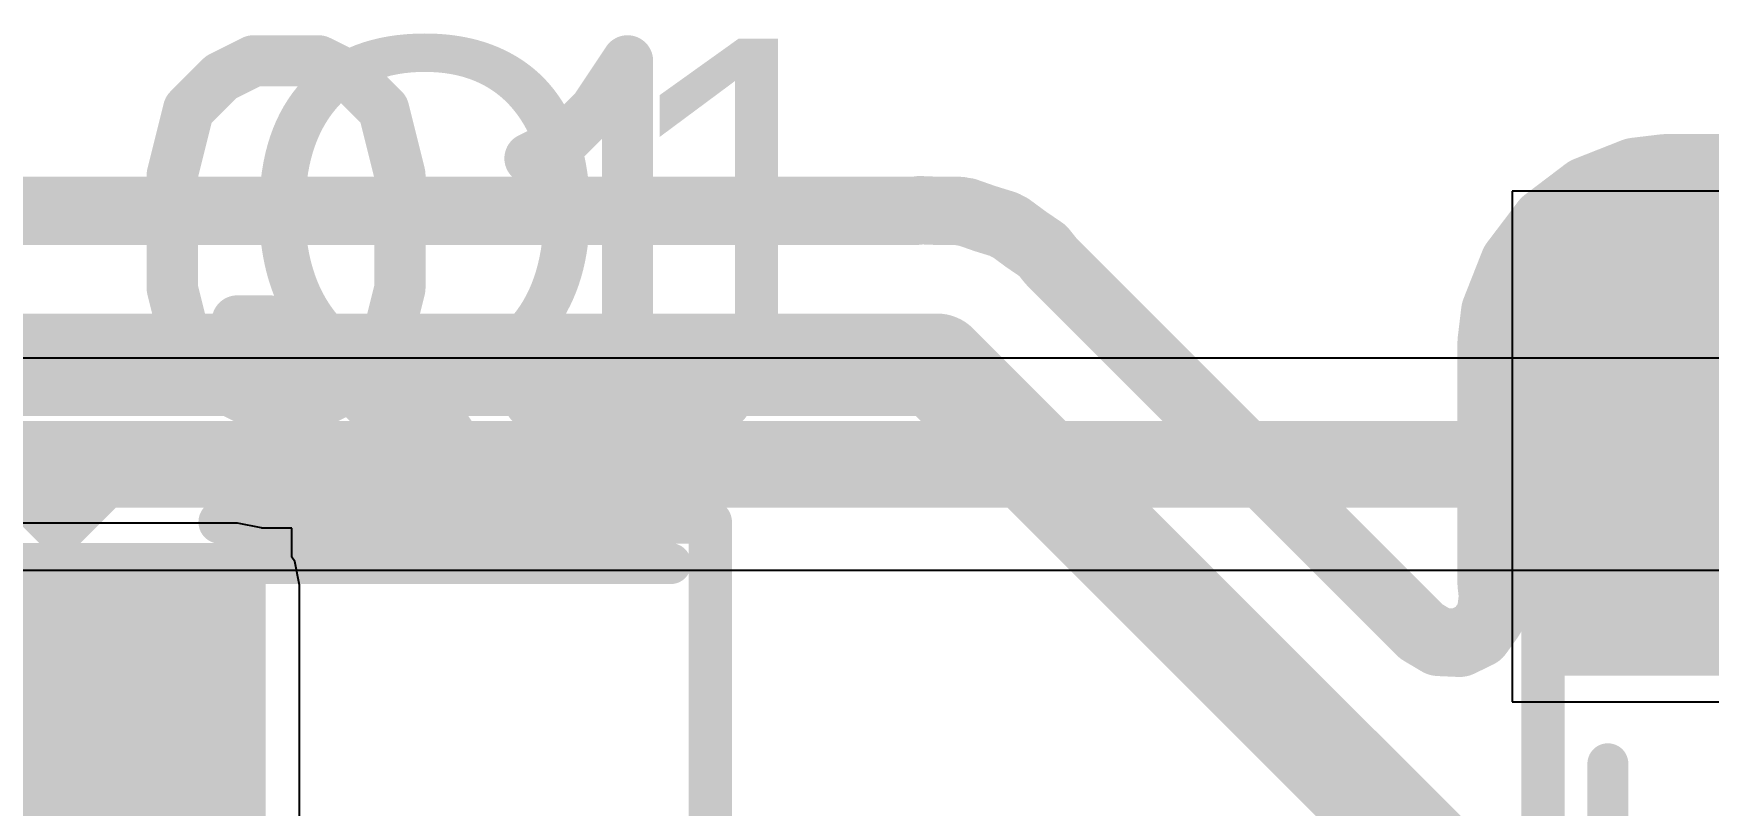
# Model space of a CAD drawing. Header units: inches. Extents: x 0 to 12.4, y -0.6 to 2.2.
# Drawn here: x 0.8615 to 1.0546, y 0.2156 to 0.3046 of the extents above; entities that cross this region are included whole.
import ezdxf

# ---------------------------------------------------------------- set-up
doc = ezdxf.new("R2010")
doc.units = ezdxf.units.IN
doc.header["$MEASUREMENT"] = 0
for name, color, linetype in [('Bottom Layer', 5, 'Continuous'), ('Dimension', 6, 'Continuous'), ('Mechanical 4', 56, 'Continuous'), ('Top Layer', 1, 'Continuous'), ('Top Overlay', 2, 'Continuous'), ('Top Paste', 8, 'Continuous'), ('Top Solder', 216, 'Continuous')]:
    doc.layers.add(name, color=color, linetype=linetype)
doc.styles.add('Arial', font='', dxfattribs={"height": 0.2})
doc.styles.get('Arial').set_extended_font_data('Arial')

# ---------------------------------------------------------------- blocks, each defined once
blk = doc.blocks.new('R___1210_12')
at = {"layer": 'Top Layer'}
for points in [[(-0.08110235, 0.0535433), (-0.03622045, 0.0535433), (-0.03622045, -0.0535433), (-0.08110235, -0.0535433)], [(0.03622045, 0.0535433), (0.08110235, 0.0535433), (0.08110235, -0.0535433), (0.03622045, -0.0535433)]]:
    blk.add_hatch(color=1, dxfattribs=at).paths.add_polyline_path(points)
at = {"layer": 'Top Paste'}
for points in [[(-0.08110235, 0.0535433), (-0.03622045, 0.0535433), (-0.03622045, -0.0535433), (-0.08110235, -0.0535433)], [(0.03622045, 0.0535433), (0.08110235, 0.0535433), (0.08110235, -0.0535433), (0.03622045, -0.0535433)]]:
    blk.add_hatch(color=8, dxfattribs=at).paths.add_polyline_path(points)
at = {"layer": 'Top Solder'}
for points in [[(-0.08510235, 0.0575433), (-0.03222045, 0.0575433), (-0.03222045, -0.0575433), (-0.08510235, -0.0575433)], [(0.03222045, 0.0575433), (0.08510235, 0.0575433), (0.08510235, -0.0575433), (0.03222045, -0.0575433)]]:
    blk.add_hatch(color=216, dxfattribs=at).paths.add_polyline_path(points)
at = {"layer": 'Top Overlay'}
for points in [[(-0.085, -0.057, 0.005, 0.005, 0), (-0.085, 0.057, 0.005, 0.005, 0)], [(0.085, 0.057, 0.005, 0.005, 0), (-0.085, 0.057, 0.005, 0.005, 0)], [(0.085, -0.057, 0.005, 0.005, 0), (0.085, 0.057, 0.005, 0.005, 0)], [(0.085, -0.057, 0.005, 0.005, 0), (-0.085, -0.057, 0.005, 0.005, 0)]]:
    blk.add_lwpolyline(points, format="xyseb", dxfattribs=at)
for points in [[(-0.08625, 0.057, 0.0025, 0.0025, 1), (-0.08375, 0.057, 0.0025, 0.0025, 1)], [(-0.08625, 0.057, 0.0025, 0.0025, 1), (-0.08375, 0.057, 0.0025, 0.0025, 1)], [(0.08375, 0.057, 0.0025, 0.0025, 1), (0.08625, 0.057, 0.0025, 0.0025, 1)], [(0.08375, 0.057, 0.0025, 0.0025, 1), (0.08625, 0.057, 0.0025, 0.0025, 1)], [(-0.08625, -0.057, 0.0025, 0.0025, 1), (-0.08375, -0.057, 0.0025, 0.0025, 1)], [(-0.08625, -0.057, 0.0025, 0.0025, 1), (-0.08375, -0.057, 0.0025, 0.0025, 1)], [(0.08375, -0.057, 0.0025, 0.0025, 1), (0.08625, -0.057, 0.0025, 0.0025, 1)], [(0.08375, -0.057, 0.0025, 0.0025, 1), (0.08625, -0.057, 0.0025, 0.0025, 1)]]:
    blk.add_lwpolyline(points, format="xyseb", close=True, dxfattribs=at)
blk = doc.blocks.new('SOT_23_3L__27')
at = {"layer": 'Top Layer'}
for points in [[(-0.01614175, 0.05748035), (0.01614175, 0.05748035), (0.01614175, 0.02125985), (-0.01614175, 0.02125985)], [(-0.05354335, -0.02125985), (-0.02125985, -0.02125985), (-0.02125985, -0.05748035), (-0.05354335, -0.05748035)], [(0.02125985, -0.02125985), (0.05354335, -0.02125985), (0.05354335, -0.05748035), (0.02125985, -0.05748035)]]:
    blk.add_hatch(color=1, dxfattribs=at).paths.add_polyline_path(points)
at = {"layer": 'Top Paste'}
for points in [[(-0.01614175, 0.05748035), (0.01614175, 0.05748035), (0.01614175, 0.02125985), (-0.01614175, 0.02125985)], [(-0.05354335, -0.02125985), (-0.02125985, -0.02125985), (-0.02125985, -0.05748035), (-0.05354335, -0.05748035)], [(0.02125985, -0.02125985), (0.05354335, -0.02125985), (0.05354335, -0.05748035), (0.02125985, -0.05748035)]]:
    blk.add_hatch(color=8, dxfattribs=at).paths.add_polyline_path(points)
at = {"layer": 'Top Solder'}
for points in [[(-0.02014175, 0.06148035), (0.02014175, 0.06148035), (0.02014175, 0.01725985), (-0.02014175, 0.01725985)], [(-0.05754335, -0.01725985), (-0.01725985, -0.01725985), (-0.01725985, -0.06148035), (-0.05754335, -0.06148035)], [(0.01725985, -0.01725985), (0.05754335, -0.01725985), (0.05754335, -0.06148035), (0.01725985, -0.06148035)]]:
    blk.add_hatch(color=216, dxfattribs=at).paths.add_polyline_path(points)
at = {"layer": 'Top Overlay'}
for points in [[(-0.0612678, -0.0225197, 0.005, 0.005, 0), (-0.0612678, 0.034, 0.005, 0.005, 0)], [(-0.0222678, 0.034, 0.005, 0.005, 0), (-0.0612678, 0.034, 0.005, 0.005, 0)], [(0.0612678, 0.034, 0.005, 0.005, 0), (0.0222678, 0.034, 0.005, 0.005, 0)], [(0.0612678, -0.0233858, 0.005, 0.005, 0), (0.0612678, 0.034, 0.005, 0.005, 0)], [(0.013, -0.0286695, 0.005, 0.005, 0), (-0.013, -0.0286695, 0.005, 0.005, 0)], [(-0.06, -0.041, 0.005, 0.005, 0), (-0.065, -0.036, 0.005, 0.005, 0)], [(-0.065, -0.046, 0.005, 0.005, 0), (-0.065, -0.036, 0.005, 0.005, 0)], [(-0.065, -0.046, 0.005, 0.005, 0), (-0.06, -0.041, 0.005, 0.005, 0)]]:
    blk.add_lwpolyline(points, format="xyseb", dxfattribs=at)
for points in [[(-0.0625178, 0.034, 0.0025, 0.0025, 1), (-0.0600178, 0.034, 0.0025, 0.0025, 1)], [(-0.0625178, 0.034, 0.0025, 0.0025, 1), (-0.0600178, 0.034, 0.0025, 0.0025, 1)], [(-0.0235178, 0.034, 0.0025, 0.0025, 1), (-0.0210178, 0.034, 0.0025, 0.0025, 1)], [(0.0210178, 0.034, 0.0025, 0.0025, 1), (0.0235178, 0.034, 0.0025, 0.0025, 1)], [(0.0600178, 0.034, 0.0025, 0.0025, 1), (0.0625178, 0.034, 0.0025, 0.0025, 1)], [(0.0600178, 0.034, 0.0025, 0.0025, 1), (0.0625178, 0.034, 0.0025, 0.0025, 1)], [(-0.0625178, -0.0225197, 0.0025, 0.0025, 1), (-0.0600178, -0.0225197, 0.0025, 0.0025, 1)], [(0.0600178, -0.0233858, 0.0025, 0.0025, 1), (0.0625178, -0.0233858, 0.0025, 0.0025, 1)], [(-0.01425, -0.0286695, 0.0025, 0.0025, 1), (-0.01175, -0.0286695, 0.0025, 0.0025, 1)], [(0.01175, -0.0286695, 0.0025, 0.0025, 1), (0.01425, -0.0286695, 0.0025, 0.0025, 1)], [(-0.06625, -0.036, 0.0025, 0.0025, 1), (-0.06375, -0.036, 0.0025, 0.0025, 1)], [(-0.06625, -0.036, 0.0025, 0.0025, 1), (-0.06375, -0.036, 0.0025, 0.0025, 1)], [(-0.06125, -0.041, 0.0025, 0.0025, 1), (-0.05875, -0.041, 0.0025, 0.0025, 1)], [(-0.06125, -0.041, 0.0025, 0.0025, 1), (-0.05875, -0.041, 0.0025, 0.0025, 1)], [(-0.06625, -0.046, 0.0025, 0.0025, 1), (-0.06375, -0.046, 0.0025, 0.0025, 1)], [(-0.06625, -0.046, 0.0025, 0.0025, 1), (-0.06375, -0.046, 0.0025, 0.0025, 1)]]:
    blk.add_lwpolyline(points, format="xyseb", close=True, dxfattribs=at)

msp = doc.modelspace()

# ---------------------------------------------------------------- hatches: boundary and pattern name
at = {"layer": 'Top Layer'}
msp.add_hatch(color=1, dxfattribs=at).paths.add_polyline_path([(0.793, 0.205), (0.885, 0.205), (0.885, 0.241), (0.793, 0.241)])

# ---------------------------------------------------------------- linework, layer by layer
at = {"layer": 'Bottom Layer'}
for p, q in [((1.5838749, 0.2671779), (0.7818677, 0.2671779)), ((0.7818677, 0.2427077), (1.5889428, 0.2427077))]:
    msp.add_line(p, q, dxfattribs=at)
msp.add_lwpolyline([(0.7675, 0.2549428, 0.01, 0.01, 0), (1.5889428, 0.2549428, 0.01, 0.01, 0)], format="xyseb", dxfattribs=at)
at = {"layer": 'Dimension'}
for points in [[(1.057199, 0.2890714, 0.007874, 0.007874, 0), (1.0596399, 0.2897255, 0.007874, 0.007874, 0)], [(1.0408624, 0.2865901, 0.007874, 0.007874, 0), (1.0458028, 0.2885383, 0.007874, 0.007874, 0)], [(1.0458028, 0.2885383, 0.007874, 0.007874, 0), (1.0458029, 0.2885384, 0.007874, 0.007874, 0)], [(1.0458029, 0.2885384, 0.007874, 0.007874, 0), (1.0460941, 0.2886532, 0.007874, 0.007874, 0)], [(1.0460941, 0.2886532, 0.007874, 0.007874, 0), (1.0464046, 0.2886905, 0.007874, 0.007874, 0)], [(1.0464046, 0.2886905, 0.007874, 0.007874, 0), (1.0464049, 0.2886906, 0.007874, 0.007874, 0)], [(1.0464049, 0.2886906, 0.007874, 0.007874, 0), (1.049432, 0.2890541, 0.007874, 0.007874, 0)], [(1.049432, 0.2890541, 0.007874, 0.007874, 0), (1.0494326, 0.2890541, 0.007874, 0.007874, 0)], [(1.0494326, 0.2890541, 0.007874, 0.007874, 0), (1.0495768, 0.2890714, 0.007874, 0.007874, 0)], [(1.0495768, 0.2890714, 0.007874, 0.007874, 0), (1.057199, 0.2890714, 0.007874, 0.007874, 0)], [(1.0360704, 0.2830693, 0.007874, 0.007874, 0), (1.0402855, 0.2862657, 0.007874, 0.007874, 0)], [(1.0402855, 0.2862657, 0.007874, 0.007874, 0), (1.0405517, 0.2864675, 0.007874, 0.007874, 0)], [(1.0405517, 0.2864675, 0.007874, 0.007874, 0), (1.0408623, 0.28659, 0.007874, 0.007874, 0)], [(1.0408623, 0.28659, 0.007874, 0.007874, 0), (1.0408624, 0.2865901, 0.007874, 0.007874, 0)], [(0.7700636, 0.2841502, 0.007874, 0.007874, 0), (0.9630713, 0.2841502, 0.007874, 0.007874, 0)], [(0.9630713, 0.2841502, 0.007874, 0.007874, 0), (0.9633717, 0.284167, 0.007874, 0.007874, 0)], [(0.9633717, 0.284167, 0.007874, 0.007874, 0), (0.9636356, 0.2842377, 0.007874, 0.007874, 0)], [(0.9636356, 0.2842377, 0.007874, 0.007874, 0), (0.9640011, 0.2842241, 0.007874, 0.007874, 0)], [(0.9640011, 0.2842241, 0.007874, 0.007874, 0), (0.9640013, 0.2842241, 0.007874, 0.007874, 0)], [(0.9640013, 0.2842241, 0.007874, 0.007874, 0), (0.9658841, 0.2841536, 0.007874, 0.007874, 0)], [(0.9658841, 0.2841536, 0.007874, 0.007874, 0), (0.9660666, 0.2841502, 0.007874, 0.007874, 0)], [(0.9660666, 0.2841502, 0.007874, 0.007874, 0), (0.9679514, 0.2841502, 0.007874, 0.007874, 0)], [(0.9679514, 0.2841502, 0.007874, 0.007874, 0), (0.9683172, 0.2841502, 0.007874, 0.007874, 0)], [(0.9683172, 0.2841502, 0.007874, 0.007874, 0), (0.9686404, 0.2840505, 0.007874, 0.007874, 0)], [(0.9686404, 0.2840505, 0.007874, 0.007874, 0), (0.9689785, 0.2840378, 0.007874, 0.007874, 0)], [(0.9689785, 0.2840378, 0.007874, 0.007874, 0), (0.9693235, 0.2839171, 0.007874, 0.007874, 0)], [(0.9693235, 0.2839171, 0.007874, 0.007874, 0), (0.9693236, 0.283917, 0.007874, 0.007874, 0)], [(0.9693236, 0.283917, 0.007874, 0.007874, 0), (0.9702065, 0.2836081, 0.007874, 0.007874, 0)], [(0.9702065, 0.2836081, 0.007874, 0.007874, 0), (0.9710846, 0.2833008, 0.007874, 0.007874, 0)], [(0.9710846, 0.2833008, 0.007874, 0.007874, 0), (0.9711023, 0.2832946, 0.007874, 0.007874, 0)], [(0.9711023, 0.2832946, 0.007874, 0.007874, 0), (0.9712757, 0.2832376, 0.007874, 0.007874, 0)], [(0.9712757, 0.2832376, 0.007874, 0.007874, 0), (0.9730767, 0.2826821, 0.007874, 0.007874, 0)], [(0.9730767, 0.2826821, 0.007874, 0.007874, 0), (0.9730768, 0.282682, 0.007874, 0.007874, 0)], [(0.9730768, 0.282682, 0.007874, 0.007874, 0), (0.9734263, 0.2825743, 0.007874, 0.007874, 0)], [(0.9734263, 0.2825743, 0.007874, 0.007874, 0), (0.9737059, 0.2823836, 0.007874, 0.007874, 0)], [(0.9737059, 0.2823836, 0.007874, 0.007874, 0), (0.974025, 0.2822719, 0.007874, 0.007874, 0)], [(0.974025, 0.2822719, 0.007874, 0.007874, 0), (0.9755983, 0.2811108, 0.007874, 0.007874, 0)], [(1.032466, 0.2784653, 0.007874, 0.007874, 0), (1.0356026, 0.2826015, 0.007874, 0.007874, 0)], [(1.0356026, 0.2826015, 0.007874, 0.007874, 0), (1.0356028, 0.2826017, 0.007874, 0.007874, 0)], [(1.0356028, 0.2826017, 0.007874, 0.007874, 0), (1.0358044, 0.2828676, 0.007874, 0.007874, 0)], [(1.0358044, 0.2828676, 0.007874, 0.007874, 0), (1.0360702, 0.2830692, 0.007874, 0.007874, 0)], [(1.0360702, 0.2830692, 0.007874, 0.007874, 0), (1.0360704, 0.2830693, 0.007874, 0.007874, 0)], [(0.9755983, 0.2811108, 0.007874, 0.007874, 0), (0.9758356, 0.2809357, 0.007874, 0.007874, 0)], [(0.9758356, 0.2809357, 0.007874, 0.007874, 0), (0.9759841, 0.2808303, 0.007874, 0.007874, 0)], [(0.9759841, 0.2808303, 0.007874, 0.007874, 0), (0.9778438, 0.2795624, 0.007874, 0.007874, 0)], [(0.9778438, 0.2795624, 0.007874, 0.007874, 0), (0.9780719, 0.2792764, 0.007874, 0.007874, 0)], [(0.9780719, 0.2792764, 0.007874, 0.007874, 0), (0.978072, 0.2792762, 0.007874, 0.007874, 0)], [(0.978072, 0.2792762, 0.007874, 0.007874, 0), (0.9787187, 0.2784653, 0.007874, 0.007874, 0)], [(0.9787187, 0.2784653, 0.007874, 0.007874, 0), (0.9790835, 0.278057, 0.007874, 0.007874, 0)], [(0.9790835, 0.278057, 0.007874, 0.007874, 0), (1.0214682, 0.2356724, 0.007874, 0.007874, 0)], [(1.0320819, 0.2778097, 0.007874, 0.007874, 0), (1.0322044, 0.2781203, 0.007874, 0.007874, 0)], [(1.0322044, 0.2781203, 0.007874, 0.007874, 0), (1.032466, 0.2784653, 0.007874, 0.007874, 0)], [(1.0301385, 0.2728813, 0.007874, 0.007874, 0), (1.0320819, 0.2778096, 0.007874, 0.007874, 0)], [(1.0320819, 0.2778096, 0.007874, 0.007874, 0), (1.0320819, 0.2778097, 0.007874, 0.007874, 0)], [(1.0296179, 0.26924, 0.007874, 0.007874, 0), (1.0299814, 0.272267, 0.007874, 0.007874, 0)], [(1.0299814, 0.272267, 0.007874, 0.007874, 0), (1.0299815, 0.2722673, 0.007874, 0.007874, 0)], [(1.0299815, 0.2722673, 0.007874, 0.007874, 0), (1.0300188, 0.2725779, 0.007874, 0.007874, 0)], [(1.0300188, 0.2725779, 0.007874, 0.007874, 0), (1.0301385, 0.2728813, 0.007874, 0.007874, 0)], [(1.0296005, 0.2690951, 0.007874, 0.007874, 0), (1.0296179, 0.2692394, 0.007874, 0.007874, 0)], [(1.0296005, 0.241095, 0.007874, 0.007874, 0), (1.0296005, 0.2690951, 0.007874, 0.007874, 0)], [(1.0296179, 0.2692394, 0.007874, 0.007874, 0), (1.0296179, 0.26924, 0.007874, 0.007874, 0)], [(0.7687935, 0.2664139, 0.011811, 0.011811, 0), (0.9656439, 0.2664139, 0.011811, 0.011811, 0)], [(0.9656439, 0.2664139, 0.011811, 0.011811, 0), (1.0345415, 0.1975163, 0.011811, 0.011811, 0)], [(1.0294617, 0.2373334, 0.007874, 0.007874, 0), (1.0297673, 0.2397063, 0.007874, 0.007874, 0)], [(1.0296005, 0.241095, 0.007874, 0.007874, 0), (1.0297673, 0.2397063, 0.007874, 0.007874, 0)], [(1.0214682, 0.2356724, 0.007874, 0.007874, 0), (1.023523, 0.2344467, 0.007874, 0.007874, 0)], [(1.0280653, 0.2353906, 0.007874, 0.007874, 0), (1.0294617, 0.2373334, 0.007874, 0.007874, 0)], [(1.023523, 0.2344467, 0.007874, 0.007874, 0), (1.0259135, 0.2343446, 0.007874, 0.007874, 0)], [(1.0259135, 0.2343446, 0.007874, 0.007874, 0), (1.0280653, 0.2353906, 0.007874, 0.007874, 0)], [(0.7987147, 0.2270439, 0.011811, 0.011811, 0), (0.8677108, 0.2270439, 0.011811, 0.011811, 0)], [(0.8677108, 0.2270439, 0.011811, 0.011811, 0), (0.8696793, 0.2250754, 0.011811, 0.011811, 0)]]:
    msp.add_lwpolyline(points, format="xyseb", dxfattribs=at)
for points in [[(1.0438343, 0.2885383, 0.003937, 0.003937, 1), (1.0477713, 0.2885383, 0.003937, 0.003937, 1)], [(1.0438343, 0.2885383, 0.003937, 0.003937, 1), (1.0477713, 0.2885383, 0.003937, 0.003937, 1)], [(1.0438344, 0.2885384, 0.003937, 0.003937, 1), (1.0477714, 0.2885384, 0.003937, 0.003937, 1)], [(1.0438344, 0.2885384, 0.003937, 0.003937, 1), (1.0477714, 0.2885384, 0.003937, 0.003937, 1)], [(1.0441256, 0.2886532, 0.003937, 0.003937, 1), (1.0480626, 0.2886532, 0.003937, 0.003937, 1)], [(1.0441256, 0.2886532, 0.003937, 0.003937, 1), (1.0480626, 0.2886532, 0.003937, 0.003937, 1)], [(1.0444361, 0.2886905, 0.003937, 0.003937, 1), (1.0483731, 0.2886905, 0.003937, 0.003937, 1)], [(1.0444361, 0.2886905, 0.003937, 0.003937, 1), (1.0483731, 0.2886905, 0.003937, 0.003937, 1)], [(1.0444364, 0.2886906, 0.003937, 0.003937, 1), (1.0483734, 0.2886906, 0.003937, 0.003937, 1)], [(1.0444364, 0.2886906, 0.003937, 0.003937, 1), (1.0483734, 0.2886906, 0.003937, 0.003937, 1)], [(1.0474635, 0.2890541, 0.003937, 0.003937, 1), (1.0514005, 0.2890541, 0.003937, 0.003937, 1)], [(1.0474635, 0.2890541, 0.003937, 0.003937, 1), (1.0514005, 0.2890541, 0.003937, 0.003937, 1)], [(1.0474641, 0.2890541, 0.003937, 0.003937, 1), (1.0514011, 0.2890541, 0.003937, 0.003937, 1)], [(1.0474641, 0.2890541, 0.003937, 0.003937, 1), (1.0514011, 0.2890541, 0.003937, 0.003937, 1)], [(1.0476083, 0.2890714, 0.003937, 0.003937, 1), (1.0515453, 0.2890714, 0.003937, 0.003937, 1)], [(1.0476083, 0.2890714, 0.003937, 0.003937, 1), (1.0515453, 0.2890714, 0.003937, 0.003937, 1)], [(1.0552305, 0.2890714, 0.003937, 0.003937, 1), (1.0591675, 0.2890714, 0.003937, 0.003937, 1)], [(1.0552305, 0.2890714, 0.003937, 0.003937, 1), (1.0591675, 0.2890714, 0.003937, 0.003937, 1)], [(1.038317, 0.2862657, 0.003937, 0.003937, 1), (1.042254, 0.2862657, 0.003937, 0.003937, 1)], [(1.038317, 0.2862657, 0.003937, 0.003937, 1), (1.042254, 0.2862657, 0.003937, 0.003937, 1)], [(1.0385832, 0.2864675, 0.003937, 0.003937, 1), (1.0425202, 0.2864675, 0.003937, 0.003937, 1)], [(1.0385832, 0.2864675, 0.003937, 0.003937, 1), (1.0425202, 0.2864675, 0.003937, 0.003937, 1)], [(1.0388938, 0.28659, 0.003937, 0.003937, 1), (1.0428308, 0.28659, 0.003937, 0.003937, 1)], [(1.0388938, 0.28659, 0.003937, 0.003937, 1), (1.0428308, 0.28659, 0.003937, 0.003937, 1)], [(1.0388939, 0.2865901, 0.003937, 0.003937, 1), (1.0428309, 0.2865901, 0.003937, 0.003937, 1)], [(1.0388939, 0.2865901, 0.003937, 0.003937, 1), (1.0428309, 0.2865901, 0.003937, 0.003937, 1)], [(0.9611028, 0.2841502, 0.003937, 0.003937, 1), (0.9650398, 0.2841502, 0.003937, 0.003937, 1)], [(0.9611028, 0.2841502, 0.003937, 0.003937, 1), (0.9650398, 0.2841502, 0.003937, 0.003937, 1)], [(0.9614032, 0.284167, 0.003937, 0.003937, 1), (0.9653402, 0.284167, 0.003937, 0.003937, 1)], [(0.9614032, 0.284167, 0.003937, 0.003937, 1), (0.9653402, 0.284167, 0.003937, 0.003937, 1)], [(0.9616671, 0.2842377, 0.003937, 0.003937, 1), (0.9656041, 0.2842377, 0.003937, 0.003937, 1)], [(0.9616671, 0.2842377, 0.003937, 0.003937, 1), (0.9656041, 0.2842377, 0.003937, 0.003937, 1)], [(0.9620326, 0.2842241, 0.003937, 0.003937, 1), (0.9659696, 0.2842241, 0.003937, 0.003937, 1)], [(0.9620326, 0.2842241, 0.003937, 0.003937, 1), (0.9659696, 0.2842241, 0.003937, 0.003937, 1)], [(0.9620328, 0.2842241, 0.003937, 0.003937, 1), (0.9659698, 0.2842241, 0.003937, 0.003937, 1)], [(0.9620328, 0.2842241, 0.003937, 0.003937, 1), (0.9659698, 0.2842241, 0.003937, 0.003937, 1)], [(0.9639156, 0.2841536, 0.003937, 0.003937, 1), (0.9678526, 0.2841536, 0.003937, 0.003937, 1)], [(0.9639156, 0.2841536, 0.003937, 0.003937, 1), (0.9678526, 0.2841536, 0.003937, 0.003937, 1)], [(0.9640981, 0.2841502, 0.003937, 0.003937, 1), (0.9680351, 0.2841502, 0.003937, 0.003937, 1)], [(0.9640981, 0.2841502, 0.003937, 0.003937, 1), (0.9680351, 0.2841502, 0.003937, 0.003937, 1)], [(0.9659829, 0.2841502, 0.003937, 0.003937, 1), (0.9699199, 0.2841502, 0.003937, 0.003937, 1)], [(0.9659829, 0.2841502, 0.003937, 0.003937, 1), (0.9699199, 0.2841502, 0.003937, 0.003937, 1)], [(0.9663487, 0.2841502, 0.003937, 0.003937, 1), (0.9702857, 0.2841502, 0.003937, 0.003937, 1)], [(0.9663487, 0.2841502, 0.003937, 0.003937, 1), (0.9702857, 0.2841502, 0.003937, 0.003937, 1)], [(0.9666719, 0.2840505, 0.003937, 0.003937, 1), (0.9706089, 0.2840505, 0.003937, 0.003937, 1)], [(0.9666719, 0.2840505, 0.003937, 0.003937, 1), (0.9706089, 0.2840505, 0.003937, 0.003937, 1)], [(0.96701, 0.2840378, 0.003937, 0.003937, 1), (0.970947, 0.2840378, 0.003937, 0.003937, 1)], [(0.96701, 0.2840378, 0.003937, 0.003937, 1), (0.970947, 0.2840378, 0.003937, 0.003937, 1)], [(0.967355, 0.2839171, 0.003937, 0.003937, 1), (0.971292, 0.2839171, 0.003937, 0.003937, 1)], [(0.967355, 0.2839171, 0.003937, 0.003937, 1), (0.971292, 0.2839171, 0.003937, 0.003937, 1)], [(0.9673551, 0.283917, 0.003937, 0.003937, 1), (0.9712921, 0.283917, 0.003937, 0.003937, 1)], [(0.9673551, 0.283917, 0.003937, 0.003937, 1), (0.9712921, 0.283917, 0.003937, 0.003937, 1)], [(0.968238, 0.2836081, 0.003937, 0.003937, 1), (0.972175, 0.2836081, 0.003937, 0.003937, 1)], [(0.968238, 0.2836081, 0.003937, 0.003937, 1), (0.972175, 0.2836081, 0.003937, 0.003937, 1)], [(0.9691161, 0.2833008, 0.003937, 0.003937, 1), (0.9730531, 0.2833008, 0.003937, 0.003937, 1)], [(0.9691161, 0.2833008, 0.003937, 0.003937, 1), (0.9730531, 0.2833008, 0.003937, 0.003937, 1)], [(0.9691338, 0.2832946, 0.003937, 0.003937, 1), (0.9730708, 0.2832946, 0.003937, 0.003937, 1)], [(0.9691338, 0.2832946, 0.003937, 0.003937, 1), (0.9730708, 0.2832946, 0.003937, 0.003937, 1)], [(0.9693072, 0.2832376, 0.003937, 0.003937, 1), (0.9732442, 0.2832376, 0.003937, 0.003937, 1)], [(0.9693072, 0.2832376, 0.003937, 0.003937, 1), (0.9732442, 0.2832376, 0.003937, 0.003937, 1)], [(0.9711082, 0.2826821, 0.003937, 0.003937, 1), (0.9750452, 0.2826821, 0.003937, 0.003937, 1)], [(0.9711082, 0.2826821, 0.003937, 0.003937, 1), (0.9750452, 0.2826821, 0.003937, 0.003937, 1)], [(0.9711083, 0.282682, 0.003937, 0.003937, 1), (0.9750453, 0.282682, 0.003937, 0.003937, 1)], [(0.9711083, 0.282682, 0.003937, 0.003937, 1), (0.9750453, 0.282682, 0.003937, 0.003937, 1)], [(0.9714578, 0.2825743, 0.003937, 0.003937, 1), (0.9753948, 0.2825743, 0.003937, 0.003937, 1)], [(0.9714578, 0.2825743, 0.003937, 0.003937, 1), (0.9753948, 0.2825743, 0.003937, 0.003937, 1)], [(0.9717374, 0.2823836, 0.003937, 0.003937, 1), (0.9756744, 0.2823836, 0.003937, 0.003937, 1)], [(0.9717374, 0.2823836, 0.003937, 0.003937, 1), (0.9756744, 0.2823836, 0.003937, 0.003937, 1)], [(0.9720565, 0.2822719, 0.003937, 0.003937, 1), (0.9759935, 0.2822719, 0.003937, 0.003937, 1)], [(0.9720565, 0.2822719, 0.003937, 0.003937, 1), (0.9759935, 0.2822719, 0.003937, 0.003937, 1)], [(1.0336341, 0.2826015, 0.003937, 0.003937, 1), (1.0375711, 0.2826015, 0.003937, 0.003937, 1)], [(1.0336341, 0.2826015, 0.003937, 0.003937, 1), (1.0375711, 0.2826015, 0.003937, 0.003937, 1)], [(1.0336343, 0.2826017, 0.003937, 0.003937, 1), (1.0375713, 0.2826017, 0.003937, 0.003937, 1)], [(1.0336343, 0.2826017, 0.003937, 0.003937, 1), (1.0375713, 0.2826017, 0.003937, 0.003937, 1)], [(1.0338359, 0.2828676, 0.003937, 0.003937, 1), (1.0377729, 0.2828676, 0.003937, 0.003937, 1)], [(1.0338359, 0.2828676, 0.003937, 0.003937, 1), (1.0377729, 0.2828676, 0.003937, 0.003937, 1)], [(1.0341017, 0.2830692, 0.003937, 0.003937, 1), (1.0380387, 0.2830692, 0.003937, 0.003937, 1)], [(1.0341017, 0.2830692, 0.003937, 0.003937, 1), (1.0380387, 0.2830692, 0.003937, 0.003937, 1)], [(1.0341019, 0.2830693, 0.003937, 0.003937, 1), (1.0380389, 0.2830693, 0.003937, 0.003937, 1)], [(1.0341019, 0.2830693, 0.003937, 0.003937, 1), (1.0380389, 0.2830693, 0.003937, 0.003937, 1)], [(0.9736298, 0.2811108, 0.003937, 0.003937, 1), (0.9775668, 0.2811108, 0.003937, 0.003937, 1)], [(0.9736298, 0.2811108, 0.003937, 0.003937, 1), (0.9775668, 0.2811108, 0.003937, 0.003937, 1)], [(0.9738671, 0.2809357, 0.003937, 0.003937, 1), (0.9778041, 0.2809357, 0.003937, 0.003937, 1)], [(0.9738671, 0.2809357, 0.003937, 0.003937, 1), (0.9778041, 0.2809357, 0.003937, 0.003937, 1)], [(0.9740156, 0.2808303, 0.003937, 0.003937, 1), (0.9779526, 0.2808303, 0.003937, 0.003937, 1)], [(0.9740156, 0.2808303, 0.003937, 0.003937, 1), (0.9779526, 0.2808303, 0.003937, 0.003937, 1)], [(0.9758753, 0.2795624, 0.003937, 0.003937, 1), (0.9798123, 0.2795624, 0.003937, 0.003937, 1)], [(0.9758753, 0.2795624, 0.003937, 0.003937, 1), (0.9798123, 0.2795624, 0.003937, 0.003937, 1)], [(0.9761034, 0.2792764, 0.003937, 0.003937, 1), (0.9800404, 0.2792764, 0.003937, 0.003937, 1)], [(0.9761034, 0.2792764, 0.003937, 0.003937, 1), (0.9800404, 0.2792764, 0.003937, 0.003937, 1)], [(0.9761035, 0.2792762, 0.003937, 0.003937, 1), (0.9800405, 0.2792762, 0.003937, 0.003937, 1)], [(0.9761035, 0.2792762, 0.003937, 0.003937, 1), (0.9800405, 0.2792762, 0.003937, 0.003937, 1)], [(0.9767502, 0.2784653, 0.003937, 0.003937, 1), (0.9806872, 0.2784653, 0.003937, 0.003937, 1)], [(0.9767502, 0.2784653, 0.003937, 0.003937, 1), (0.9806872, 0.2784653, 0.003937, 0.003937, 1)], [(0.977115, 0.278057, 0.003937, 0.003937, 1), (0.981052, 0.278057, 0.003937, 0.003937, 1)], [(0.977115, 0.278057, 0.003937, 0.003937, 1), (0.981052, 0.278057, 0.003937, 0.003937, 1)], [(1.0302359, 0.2781203, 0.003937, 0.003937, 1), (1.0341729, 0.2781203, 0.003937, 0.003937, 1)], [(1.0302359, 0.2781203, 0.003937, 0.003937, 1), (1.0341729, 0.2781203, 0.003937, 0.003937, 1)], [(1.0304975, 0.2784653, 0.003937, 0.003937, 1), (1.0344345, 0.2784653, 0.003937, 0.003937, 1)], [(1.0304975, 0.2784653, 0.003937, 0.003937, 1), (1.0344345, 0.2784653, 0.003937, 0.003937, 1)], [(1.0301134, 0.2778097, 0.003937, 0.003937, 1), (1.0340504, 0.2778097, 0.003937, 0.003937, 1)], [(1.0301134, 0.2778097, 0.003937, 0.003937, 1), (1.0340504, 0.2778097, 0.003937, 0.003937, 1)], [(1.0301134, 0.2778096, 0.003937, 0.003937, 1), (1.0340504, 0.2778096, 0.003937, 0.003937, 1)], [(1.0301134, 0.2778096, 0.003937, 0.003937, 1), (1.0340504, 0.2778096, 0.003937, 0.003937, 1)], [(1.0280129, 0.272267, 0.003937, 0.003937, 1), (1.0319499, 0.272267, 0.003937, 0.003937, 1)], [(1.0280129, 0.272267, 0.003937, 0.003937, 1), (1.0319499, 0.272267, 0.003937, 0.003937, 1)], [(1.028013, 0.2722673, 0.003937, 0.003937, 1), (1.03195, 0.2722673, 0.003937, 0.003937, 1)], [(1.028013, 0.2722673, 0.003937, 0.003937, 1), (1.03195, 0.2722673, 0.003937, 0.003937, 1)], [(1.0280503, 0.2725779, 0.003937, 0.003937, 1), (1.0319873, 0.2725779, 0.003937, 0.003937, 1)], [(1.0280503, 0.2725779, 0.003937, 0.003937, 1), (1.0319873, 0.2725779, 0.003937, 0.003937, 1)], [(1.02817, 0.2728813, 0.003937, 0.003937, 1), (1.032107, 0.2728813, 0.003937, 0.003937, 1)], [(1.02817, 0.2728813, 0.003937, 0.003937, 1), (1.032107, 0.2728813, 0.003937, 0.003937, 1)], [(1.027632, 0.2690951, 0.003937, 0.003937, 1), (1.031569, 0.2690951, 0.003937, 0.003937, 1)], [(1.027632, 0.2690951, 0.003937, 0.003937, 1), (1.031569, 0.2690951, 0.003937, 0.003937, 1)], [(1.0276494, 0.26924, 0.003937, 0.003937, 1), (1.0315864, 0.26924, 0.003937, 0.003937, 1)], [(1.0276494, 0.26924, 0.003937, 0.003937, 1), (1.0315864, 0.26924, 0.003937, 0.003937, 1)], [(1.0276494, 0.2692394, 0.003937, 0.003937, 1), (1.0315864, 0.2692394, 0.003937, 0.003937, 1)], [(1.0276494, 0.2692394, 0.003937, 0.003937, 1), (1.0315864, 0.2692394, 0.003937, 0.003937, 1)], [(0.9626912, 0.2664139, 0.0059055, 0.0059055, 1), (0.9685966, 0.2664139, 0.0059055, 0.0059055, 1)], [(0.9626912, 0.2664139, 0.0059055, 0.0059055, 1), (0.9685966, 0.2664139, 0.0059055, 0.0059055, 1)], [(1.027632, 0.241095, 0.003937, 0.003937, 1), (1.031569, 0.241095, 0.003937, 0.003937, 1)], [(1.027632, 0.241095, 0.003937, 0.003937, 1), (1.031569, 0.241095, 0.003937, 0.003937, 1)], [(1.0277988, 0.2397063, 0.003937, 0.003937, 1), (1.0317358, 0.2397063, 0.003937, 0.003937, 1)], [(1.0277988, 0.2397063, 0.003937, 0.003937, 1), (1.0317358, 0.2397063, 0.003937, 0.003937, 1)], [(1.0194997, 0.2356724, 0.003937, 0.003937, 1), (1.0234367, 0.2356724, 0.003937, 0.003937, 1)], [(1.0194997, 0.2356724, 0.003937, 0.003937, 1), (1.0234367, 0.2356724, 0.003937, 0.003937, 1)], [(1.0274932, 0.2373334, 0.003937, 0.003937, 1), (1.0314302, 0.2373334, 0.003937, 0.003937, 1)], [(1.0274932, 0.2373334, 0.003937, 0.003937, 1), (1.0314302, 0.2373334, 0.003937, 0.003937, 1)], [(1.0215545, 0.2344467, 0.003937, 0.003937, 1), (1.0254915, 0.2344467, 0.003937, 0.003937, 1)], [(1.0215545, 0.2344467, 0.003937, 0.003937, 1), (1.0254915, 0.2344467, 0.003937, 0.003937, 1)], [(1.023945, 0.2343446, 0.003937, 0.003937, 1), (1.027882, 0.2343446, 0.003937, 0.003937, 1)], [(1.023945, 0.2343446, 0.003937, 0.003937, 1), (1.027882, 0.2343446, 0.003937, 0.003937, 1)], [(1.0260968, 0.2353906, 0.003937, 0.003937, 1), (1.0300338, 0.2353906, 0.003937, 0.003937, 1)], [(1.0260968, 0.2353906, 0.003937, 0.003937, 1), (1.0300338, 0.2353906, 0.003937, 0.003937, 1)], [(0.8647581, 0.2270439, 0.0059055, 0.0059055, 1), (0.8706635, 0.2270439, 0.0059055, 0.0059055, 1)], [(0.8647581, 0.2270439, 0.0059055, 0.0059055, 1), (0.8706635, 0.2270439, 0.0059055, 0.0059055, 1)], [(0.8667266, 0.2250754, 0.0059055, 0.0059055, 1), (0.872632, 0.2250754, 0.0059055, 0.0059055, 1)]]:
    msp.add_lwpolyline(points, format="xyseb", close=True, dxfattribs=at)
at = {"layer": 'Mechanical 4'}
for points in [[(0.8830997, 0.2995826, 0.0059055, 0.0059055, 0), (0.8868492, 0.3014574, 0.0059055, 0.0059055, 0)], [(0.8868492, 0.3014574, 0.0059055, 0.0059055, 0), (0.8943483, 0.3014574, 0.0059055, 0.0059055, 0)], [(0.8943483, 0.3014574, 0.0059055, 0.0059055, 0), (0.8980978, 0.2995826, 0.0059055, 0.0059055, 0)], [(0.9262193, 0.295833, 0.0059055, 0.0059055, 0), (0.9299688, 0.3014574, 0.0059055, 0.0059055, 0)], [(0.9299688, 0.2620873, 0.0059055, 0.0059055, 0), (0.9299688, 0.3014574, 0.0059055, 0.0059055, 0)], [(0.8793502, 0.295833, 0.0059055, 0.0059055, 0), (0.8830997, 0.2995826, 0.0059055, 0.0059055, 0)], [(0.8980978, 0.2995826, 0.0059055, 0.0059055, 0), (0.9018473, 0.295833, 0.0059055, 0.0059055, 0)], [(0.8774754, 0.288334, 0.0059055, 0.0059055, 0), (0.8793502, 0.295833, 0.0059055, 0.0059055, 0)], [(0.9018473, 0.295833, 0.0059055, 0.0059055, 0), (0.9037221, 0.288334, 0.0059055, 0.0059055, 0)], [(0.9224698, 0.2920835, 0.0059055, 0.0059055, 0), (0.9262193, 0.295833, 0.0059055, 0.0059055, 0)], [(0.9187203, 0.2902087, 0.0059055, 0.0059055, 0), (0.9224698, 0.2920835, 0.0059055, 0.0059055, 0)], [(0.8774754, 0.2752106, 0.0059055, 0.0059055, 0), (0.8774754, 0.288334, 0.0059055, 0.0059055, 0)], [(0.9037221, 0.2752106, 0.0059055, 0.0059055, 0), (0.9037221, 0.288334, 0.0059055, 0.0059055, 0)], [(0.8774754, 0.2752106, 0.0059055, 0.0059055, 0), (0.8793502, 0.2677116, 0.0059055, 0.0059055, 0)], [(0.9018473, 0.2677116, 0.0059055, 0.0059055, 0), (0.9037221, 0.2752106, 0.0059055, 0.0059055, 0)], [(0.8849745, 0.2714611, 0.0059055, 0.0059055, 0), (0.888724, 0.2714611, 0.0059055, 0.0059055, 0)], [(0.888724, 0.2714611, 0.0059055, 0.0059055, 0), (0.8924735, 0.2695863, 0.0059055, 0.0059055, 0)], [(0.8924735, 0.2695863, 0.0059055, 0.0059055, 0), (0.8980978, 0.2639621, 0.0059055, 0.0059055, 0)], [(0.8793502, 0.2677116, 0.0059055, 0.0059055, 0), (0.8830997, 0.2639621, 0.0059055, 0.0059055, 0)], [(0.8980978, 0.2639621, 0.0059055, 0.0059055, 0), (0.9018473, 0.2677116, 0.0059055, 0.0059055, 0)], [(0.8830997, 0.2639621, 0.0059055, 0.0059055, 0), (0.8868492, 0.2620873, 0.0059055, 0.0059055, 0)], [(0.8943483, 0.2620873, 0.0059055, 0.0059055, 0), (0.8980978, 0.2639621, 0.0059055, 0.0059055, 0)], [(0.8980978, 0.2639621, 0.0059055, 0.0059055, 0), (0.9018473, 0.2602125, 0.0059055, 0.0059055, 0)], [(0.8868492, 0.2620873, 0.0059055, 0.0059055, 0), (0.8943483, 0.2620873, 0.0059055, 0.0059055, 0)], [(0.9187203, 0.2620873, 0.0059055, 0.0059055, 0), (0.9412174, 0.2620873, 0.0059055, 0.0059055, 0)], [(0.9018473, 0.2602125, 0.0059055, 0.0059055, 0), (0.9055969, 0.2583377, 0.0059055, 0.0059055, 0)], [(0.8434016, 0.2434802, 0.0047244, 0.0047244, 0), (0.9093464, 0.2434802, 0.0047244, 0.0047244, 0)], [(0.9093464, 0.2434802, 0.0047244, 0.0047244, 0), (0.934937, 0.2434802, 0.0047244, 0.0047244, 0)], [(1.0430079, 0.1634118, 0.0047244, 0.0047244, 0), (1.0430079, 0.220399, 0.0047244, 0.0047244, 0)]]:
    msp.add_lwpolyline(points, format="xyseb", dxfattribs=at)
for points in [[(0.8853728, 0.3014574, 0.0029527, 0.0029527, 1), (0.8883256, 0.3014574, 0.0029527, 0.0029527, 1)], [(0.8853728, 0.3014574, 0.0029527, 0.0029527, 1), (0.8883256, 0.3014574, 0.0029527, 0.0029527, 1)], [(0.8928719, 0.3014574, 0.0029527, 0.0029527, 1), (0.8958247, 0.3014574, 0.0029527, 0.0029527, 1)], [(0.8928719, 0.3014574, 0.0029527, 0.0029527, 1), (0.8958247, 0.3014574, 0.0029527, 0.0029527, 1)], [(0.9284924, 0.3014574, 0.0029527, 0.0029527, 1), (0.9314452, 0.3014574, 0.0029527, 0.0029527, 1)], [(0.9284924, 0.3014574, 0.0029527, 0.0029527, 1), (0.9314452, 0.3014574, 0.0029527, 0.0029527, 1)], [(0.8816233, 0.2995826, 0.0029527, 0.0029527, 1), (0.8845761, 0.2995826, 0.0029527, 0.0029527, 1)], [(0.8816233, 0.2995826, 0.0029527, 0.0029527, 1), (0.8845761, 0.2995826, 0.0029527, 0.0029527, 1)], [(0.8966214, 0.2995826, 0.0029527, 0.0029527, 1), (0.8995742, 0.2995826, 0.0029527, 0.0029527, 1)], [(0.8966214, 0.2995826, 0.0029527, 0.0029527, 1), (0.8995742, 0.2995826, 0.0029527, 0.0029527, 1)], [(0.8778738, 0.295833, 0.0029527, 0.0029527, 1), (0.8808266, 0.295833, 0.0029527, 0.0029527, 1)], [(0.8778738, 0.295833, 0.0029527, 0.0029527, 1), (0.8808266, 0.295833, 0.0029527, 0.0029527, 1)], [(0.9003709, 0.295833, 0.0029527, 0.0029527, 1), (0.9033237, 0.295833, 0.0029527, 0.0029527, 1)], [(0.9003709, 0.295833, 0.0029527, 0.0029527, 1), (0.9033237, 0.295833, 0.0029527, 0.0029527, 1)], [(0.9247429, 0.295833, 0.0029527, 0.0029527, 1), (0.9276957, 0.295833, 0.0029527, 0.0029527, 1)], [(0.9247429, 0.295833, 0.0029527, 0.0029527, 1), (0.9276957, 0.295833, 0.0029527, 0.0029527, 1)], [(0.9209934, 0.2920835, 0.0029527, 0.0029527, 1), (0.9239462, 0.2920835, 0.0029527, 0.0029527, 1)], [(0.9209934, 0.2920835, 0.0029527, 0.0029527, 1), (0.9239462, 0.2920835, 0.0029527, 0.0029527, 1)], [(0.9172439, 0.2902087, 0.0029527, 0.0029527, 1), (0.9201967, 0.2902087, 0.0029527, 0.0029527, 1)], [(0.875999, 0.288334, 0.0029527, 0.0029527, 1), (0.8789518, 0.288334, 0.0029527, 0.0029527, 1)], [(0.875999, 0.288334, 0.0029527, 0.0029527, 1), (0.8789518, 0.288334, 0.0029527, 0.0029527, 1)], [(0.9022457, 0.288334, 0.0029527, 0.0029527, 1), (0.9051985, 0.288334, 0.0029527, 0.0029527, 1)], [(0.9022457, 0.288334, 0.0029527, 0.0029527, 1), (0.9051985, 0.288334, 0.0029527, 0.0029527, 1)], [(0.875999, 0.2752106, 0.0029527, 0.0029527, 1), (0.8789518, 0.2752106, 0.0029527, 0.0029527, 1)], [(0.875999, 0.2752106, 0.0029527, 0.0029527, 1), (0.8789518, 0.2752106, 0.0029527, 0.0029527, 1)], [(0.9022457, 0.2752106, 0.0029527, 0.0029527, 1), (0.9051985, 0.2752106, 0.0029527, 0.0029527, 1)], [(0.9022457, 0.2752106, 0.0029527, 0.0029527, 1), (0.9051985, 0.2752106, 0.0029527, 0.0029527, 1)], [(0.8834981, 0.2714611, 0.0029527, 0.0029527, 1), (0.8864509, 0.2714611, 0.0029527, 0.0029527, 1)], [(0.8872476, 0.2714611, 0.0029527, 0.0029527, 1), (0.8902004, 0.2714611, 0.0029527, 0.0029527, 1)], [(0.8872476, 0.2714611, 0.0029527, 0.0029527, 1), (0.8902004, 0.2714611, 0.0029527, 0.0029527, 1)], [(0.8909971, 0.2695863, 0.0029527, 0.0029527, 1), (0.8939499, 0.2695863, 0.0029527, 0.0029527, 1)], [(0.8909971, 0.2695863, 0.0029527, 0.0029527, 1), (0.8939499, 0.2695863, 0.0029527, 0.0029527, 1)], [(0.8778738, 0.2677116, 0.0029527, 0.0029527, 1), (0.8808266, 0.2677116, 0.0029527, 0.0029527, 1)], [(0.8778738, 0.2677116, 0.0029527, 0.0029527, 1), (0.8808266, 0.2677116, 0.0029527, 0.0029527, 1)], [(0.9003709, 0.2677116, 0.0029527, 0.0029527, 1), (0.9033237, 0.2677116, 0.0029527, 0.0029527, 1)], [(0.9003709, 0.2677116, 0.0029527, 0.0029527, 1), (0.9033237, 0.2677116, 0.0029527, 0.0029527, 1)], [(0.8816233, 0.2639621, 0.0029527, 0.0029527, 1), (0.8845761, 0.2639621, 0.0029527, 0.0029527, 1)], [(0.8816233, 0.2639621, 0.0029527, 0.0029527, 1), (0.8845761, 0.2639621, 0.0029527, 0.0029527, 1)], [(0.8966214, 0.2639621, 0.0029527, 0.0029527, 1), (0.8995742, 0.2639621, 0.0029527, 0.0029527, 1)], [(0.8966214, 0.2639621, 0.0029527, 0.0029527, 1), (0.8995742, 0.2639621, 0.0029527, 0.0029527, 1)], [(0.8966214, 0.2639621, 0.0029527, 0.0029527, 1), (0.8995742, 0.2639621, 0.0029527, 0.0029527, 1)], [(0.8966214, 0.2639621, 0.0029527, 0.0029527, 1), (0.8995742, 0.2639621, 0.0029527, 0.0029527, 1)], [(0.8853728, 0.2620873, 0.0029527, 0.0029527, 1), (0.8883256, 0.2620873, 0.0029527, 0.0029527, 1)], [(0.8853728, 0.2620873, 0.0029527, 0.0029527, 1), (0.8883256, 0.2620873, 0.0029527, 0.0029527, 1)], [(0.8928719, 0.2620873, 0.0029527, 0.0029527, 1), (0.8958247, 0.2620873, 0.0029527, 0.0029527, 1)], [(0.8928719, 0.2620873, 0.0029527, 0.0029527, 1), (0.8958247, 0.2620873, 0.0029527, 0.0029527, 1)], [(0.9172439, 0.2620873, 0.0029527, 0.0029527, 1), (0.9201967, 0.2620873, 0.0029527, 0.0029527, 1)], [(0.9284924, 0.2620873, 0.0029527, 0.0029527, 1), (0.9314452, 0.2620873, 0.0029527, 0.0029527, 1)], [(0.939741, 0.2620873, 0.0029527, 0.0029527, 1), (0.9426938, 0.2620873, 0.0029527, 0.0029527, 1)], [(0.9003709, 0.2602125, 0.0029527, 0.0029527, 1), (0.9033237, 0.2602125, 0.0029527, 0.0029527, 1)], [(0.9003709, 0.2602125, 0.0029527, 0.0029527, 1), (0.9033237, 0.2602125, 0.0029527, 0.0029527, 1)], [(0.9041205, 0.2583377, 0.0029527, 0.0029527, 1), (0.9070733, 0.2583377, 0.0029527, 0.0029527, 1)], [(0.9081653, 0.2434802, 0.0023622, 0.0023622, 1), (0.9105275, 0.2434802, 0.0023622, 0.0023622, 1)], [(0.9081653, 0.2434802, 0.0023622, 0.0023622, 1), (0.9105275, 0.2434802, 0.0023622, 0.0023622, 1)], [(0.9337559, 0.2434802, 0.0023622, 0.0023622, 1), (0.9361181, 0.2434802, 0.0023622, 0.0023622, 1)], [(1.0418268, 0.220399, 0.0023622, 0.0023622, 1), (1.044189, 0.220399, 0.0023622, 0.0023622, 1)]]:
    msp.add_lwpolyline(points, format="xyseb", close=True, dxfattribs=at)
at = {"layer": 'Top Layer'}
for p, q in [((1.0652867, 0.2864409), (1.0319764, 0.2864409)), ((1.0319764, 0.2864409), (1.0319764, 0.2275591)), ((0.885, 0.2481371), (0.793, 0.2481371)), ((0.8877312, 0.2475938), (0.885, 0.2481371)), ((0.887795, 0.2475512), (0.8877312, 0.2475938)), ((0.8912519, 0.2475512), (0.887795, 0.2475512)), ((0.8912519, 0.2442429), (0.8912519, 0.2475512)), ((0.8915938, 0.2437312), (0.8912519, 0.2442429)), ((0.8921371, 0.241), (0.8915938, 0.2437312)), ((0.8921371, 0.205), (0.8921371, 0.241)), ((1.0319764, 0.2275591), (1.153063, 0.2275591))]:
    msp.add_line(p, q, dxfattribs=at)

# ---------------------------------------------------------------- block references
at = {"rotation": 270}
for name, p in [('R___1210_12', (1.0925197, 0.1983386)), ('SOT_23_3L__27', (0.9055118, 0.1870079))]:
    msp.add_blockref(name, p, dxfattribs=at)

# ---------------------------------------------------------------- texts
at = {"layer": 'Top Overlay', "style": 'Arial'}
msp.add_text('Q1', height=0.04, dxfattribs=at).set_placement((0.8848538, 0.2640144))

doc.saveas('drawing.dxf')
